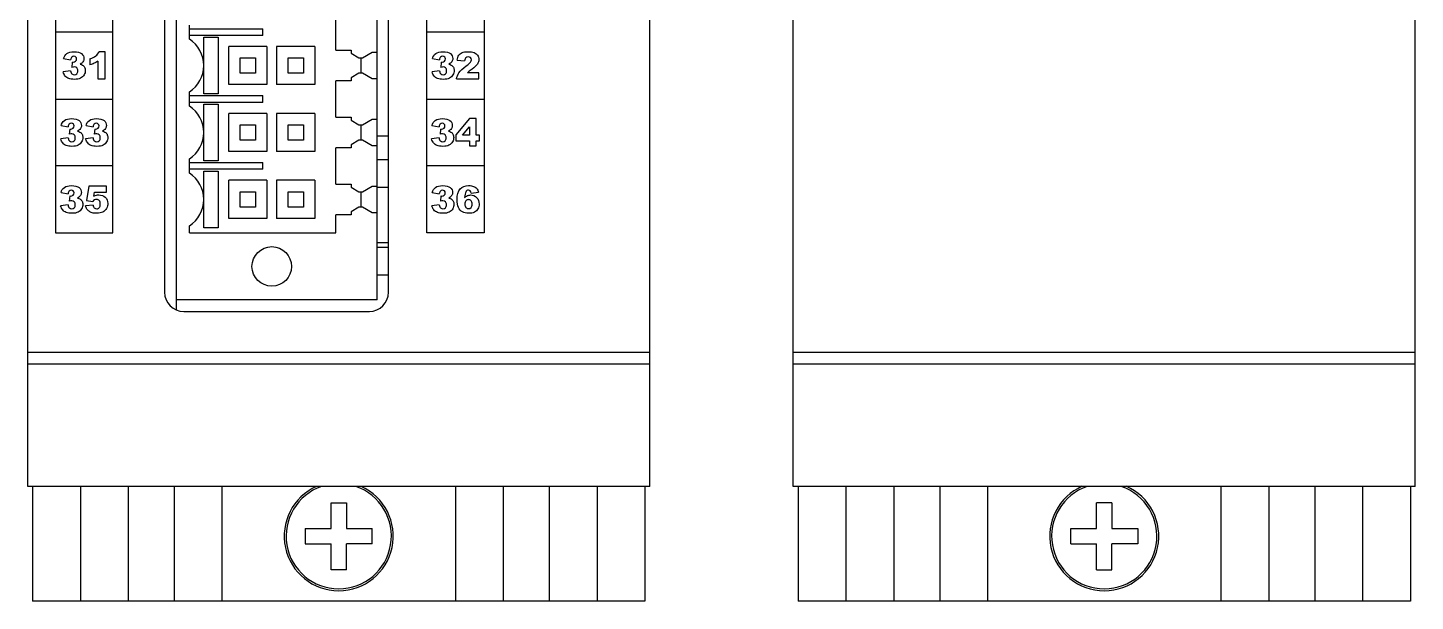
# Model space of a CAD drawing. Header units: millimetres. Extents: x 40 to 416, y -270 to 20.
# Drawn here: x 281.8 to 354.3, y -270 to -240 of the extents above; entities that cross this region are included whole.
import ezdxf

# ---------------------------------------------------------------- set-up
doc = ezdxf.new("R2010")
doc.units = ezdxf.units.MM
for name, color, linetype in [('02___PRT_ALL_AXES', 7, 'Continuous'), ('1728620000_DXF_CONTINUOUS_LINE', 7, 'Continuous'), ('176260PIN_ASDXF_CONTINUOUS_LINE', 7, 'Continuous'), ('AIOJ784_4_00DXF_CONTINUOUS_LINE', 7, 'Continuous'), ('AOMJ712I_002DXF_CONTINUOUS_LINE', 7, 'Continuous'), ('IO_CH_PCB_DXF_CONTINUOUS_LINE', 7, 'Continuous'), ('MPUJ710_4_01DXF_CONTINUOUS_LINE', 7, 'Continuous')]:
    doc.layers.add(name, color=color, linetype=linetype)

# ---------------------------------------------------------------- blocks, each defined once
blk = doc.blocks.new('MOD_AOM712i')
at = {"layer": '1728620000_DXF_CONTINUOUS_LINE', "color": 7, "linetype": 'Continuous'}
for p, q in [((7.5, 85.75), (7.5, 15.75)), ((18, 15.75), (18, 85.75)), ((15.85, 28.8), (15.85, 30.7)), ((8.2, 29.383), (8.2, 30.117)), ((8.2, 29.925), (12.025, 29.925)), ((12.025, 29.575), (12.025, 29.925)), ((12.025, 29.575), (8.2, 29.575)), ((8.95, 29.475), (9.702, 29.475)), ((8.95, 28.004), (8.95, 29.475)), ((9.702, 29.475), (9.702, 26.525)), ((12.25, 29), (10.25, 29)), ((10.25, 27), (10.25, 29)), ((12.25, 29), (12.25, 27)), ((14.75, 29), (12.75, 29)), ((12.75, 29), (12.75, 27)), ((14.75, 29), (14.75, 27)), ((10.85, 28.4), (11.65, 28.4)), ((10.85, 27.6), (10.85, 28.4)), ((11.65, 28.4), (11.65, 27.6)), ((13.35, 28.4), (14.15, 28.4)), ((13.35, 27.6), (13.35, 28.4)), ((14.15, 28.4), (14.15, 27.6)), ((15.85, 28.8), (16.65, 28.8)), ((16.65, 28.8), (16.65, 28.642)), ((16.65, 28.642), (17.053, 28.4)), ((17.053, 28.4), (17.25, 28.4)), ((17.15, 28.4), (17.15, 27.6)), ((17.25, 28.4), (17.75, 28.7)), ((17.75, 28.7), (18, 28.7)), ((8.95, 26.525), (8.95, 27.996)), ((11.65, 27.6), (10.85, 27.6)), ((14.15, 27.6), (13.35, 27.6)), ((17.053, 27.6), (16.65, 27.358)), ((17.25, 27.6), (17.053, 27.6)), ((17.75, 27.3), (17.25, 27.6)), ((12.25, 27), (10.25, 27)), ((14.75, 27), (12.75, 27)), ((16.65, 27.2), (15.85, 27.2)), ((15.85, 25.3), (15.85, 27.2)), ((16.65, 27.358), (16.65, 27.2)), ((18, 27.3), (17.75, 27.3)), ((8.2, 25.883), (8.2, 26.617)), ((8.2, 26.425), (12.025, 26.425)), ((9.702, 26.525), (8.95, 26.525)), ((12.025, 26.075), (12.025, 26.425)), ((12.025, 26.075), (8.2, 26.075)), ((8.95, 25.975), (9.702, 25.975)), ((8.95, 24.504), (8.95, 25.975)), ((9.702, 25.975), (9.702, 23.025)), ((12.25, 25.5), (10.25, 25.5)), ((10.25, 23.5), (10.25, 25.5)), ((12.25, 25.5), (12.25, 23.5)), ((14.75, 25.5), (12.75, 25.5)), ((12.75, 25.5), (12.75, 23.5)), ((14.75, 25.5), (14.75, 23.5)), ((10.85, 24.9), (11.65, 24.9)), ((10.85, 24.1), (10.85, 24.9)), ((11.65, 24.9), (11.65, 24.1)), ((13.35, 24.9), (14.15, 24.9)), ((13.35, 24.1), (13.35, 24.9)), ((14.15, 24.9), (14.15, 24.1)), ((15.85, 25.3), (16.65, 25.3)), ((16.65, 25.3), (16.65, 25.142)), ((16.65, 25.142), (17.053, 24.9)), ((17.053, 24.9), (17.25, 24.9)), ((17.15, 24.9), (17.15, 24.1)), ((17.25, 24.9), (17.75, 25.2)), ((17.75, 25.2), (18, 25.2)), ((8.95, 23.025), (8.95, 24.496)), ((11.65, 24.1), (10.85, 24.1)), ((14.15, 24.1), (13.35, 24.1)), ((17.053, 24.1), (16.65, 23.858)), ((17.25, 24.1), (17.053, 24.1)), ((17.75, 23.8), (17.25, 24.1)), ((12.25, 23.5), (10.25, 23.5)), ((14.75, 23.5), (12.75, 23.5)), ((16.65, 23.7), (15.85, 23.7)), ((15.85, 21.8), (15.85, 23.7)), ((16.65, 23.858), (16.65, 23.7)), ((18, 23.8), (17.75, 23.8)), ((8.2, 22.383), (8.2, 23.117)), ((8.2, 22.925), (12.025, 22.925)), ((12.025, 22.575), (8.2, 22.575)), ((9.702, 23.025), (8.95, 23.025)), ((12.025, 22.575), (12.025, 22.925)), ((8.95, 22.475), (9.702, 22.475)), ((8.95, 21.004), (8.95, 22.475)), ((9.702, 22.475), (9.702, 19.525)), ((12.25, 22), (10.25, 22)), ((10.25, 20), (10.25, 22)), ((12.25, 22), (12.25, 20)), ((14.75, 22), (12.75, 22)), ((12.75, 22), (12.75, 20)), ((14.75, 22), (14.75, 20)), ((15.85, 21.8), (16.65, 21.8)), ((16.65, 21.8), (16.65, 21.642)), ((10.85, 21.4), (11.65, 21.4)), ((10.85, 20.6), (10.85, 21.4)), ((11.65, 21.4), (11.65, 20.6)), ((13.35, 21.4), (14.15, 21.4)), ((13.35, 20.6), (13.35, 21.4)), ((14.15, 21.4), (14.15, 20.6)), ((16.65, 21.642), (17.053, 21.4)), ((17.053, 21.4), (17.25, 21.4)), ((17.15, 21.4), (17.15, 20.6)), ((17.25, 21.4), (17.75, 21.7)), ((17.75, 21.7), (18, 21.7)), ((8.95, 19.525), (8.95, 20.996)), ((11.65, 20.6), (10.85, 20.6)), ((14.15, 20.6), (13.35, 20.6)), ((17.053, 20.6), (16.65, 20.358)), ((16.65, 20.358), (16.65, 20.2)), ((17.25, 20.6), (17.053, 20.6)), ((17.75, 20.3), (17.25, 20.6)), ((8.2, 19.25), (8.2, 19.617)), ((12.25, 20), (10.25, 20)), ((14.75, 20), (12.75, 20)), ((16.65, 20.2), (15.85, 20.2)), ((15.85, 19.25), (15.85, 20.2)), ((18, 20.3), (17.75, 20.3)), ((8.2, 19.25), (15.85, 19.25)), ((9.702, 19.525), (8.95, 19.525)), ((18, 15.75), (7.5, 15.75))]:
    blk.add_line(p, q, dxfattribs=at)
blk.add_circle((12.5, 17.5), 1.033, dxfattribs=at)
for centre in [(7.3, 28), (7.3, 24.5), (7.3, 21)]:
    blk.add_arc(centre, 1.65, 303.05571, 56.94429, dxfattribs=at)
at = {"layer": '176260PIN_ASDXF_CONTINUOUS_LINE', "color": 7, "linetype": 'Continuous'}
blk.add_line((18.6, 24.3), (18, 24.3), dxfattribs=at)
blk.add_line((18.6, 24.3), (18, 24.3), dxfattribs=at)
at = {"layer": 'AIOJ784_4_00DXF_CONTINUOUS_LINE', "color": 7, "linetype": 'Continuous'}
for p, q in [((18, 23.087), (18.6, 23.087)), ((18, 21.643), (18.6, 21.643)), ((18, 18.757), (18.6, 18.757)), ((18.6, 18.487), (18, 18.487)), ((18.6, 17.043), (18, 17.043)), ((0, 6), (0, 0)), ((2.5, 6), (2.5, 0)), ((5, 6), (5, 0)), ((7.4, 6), (7.4, 0)), ((9.9, 6), (9.9, 0)), ((22.1, 6), (22.1, 0)), ((24.6, 6), (24.6, 0)), ((27, 6), (27, 0)), ((29.5, 6), (29.5, 0)), ((32, 6), (32, 0)), ((32, 0), (0, 0))]:
    blk.add_line(p, q, dxfattribs=at)
blk.add_arc((16, 3.4), 2.85, 114.13646, 65.86354, dxfattribs=at)
at = {"layer": 'AOMJ712I_002DXF_CONTINUOUS_LINE', "color": 7, "linetype": 'Continuous'}
for p, q in [((-0.25, 6), (-0.25, 91.9)), ((32.25, 6), (32.25, 91.9)), ((6.9, 85.35), (6.9, 16.15)), ((18.6, 16.15), (18.6, 85.35)), ((7.9, 15.15), (17.6, 15.15)), ((32.25, 13), (-0.25, 13)), ((32.25, 12.4), (-0.25, 12.4)), ((32.25, 6), (-0.25, 6))]:
    blk.add_line(p, q, dxfattribs=at)
at = {"layer": 'AOMJ712I_002DXF_CONTINUOUS_LINE', "color": 4, "linetype": 'Continuous'}
for p, q in [((1.2, 82.25), (1.2, 19.25)), ((4.2, 19.25), (4.2, 82.25)), ((20.6, 19.25), (20.6, 82.25)), ((23.6, 82.25), (23.6, 19.25)), ((4.2, 29.75), (1.2, 29.75)), ((23.6, 29.75), (20.6, 29.75)), ((1.622, 28.361), (1.99, 28.295)), ((2.997, 28.349), (2.997, 28.03)), ((3.799, 28.724), (3.477, 28.724)), ((3.799, 27.3), (3.799, 28.724)), ((20.894, 28.361), (21.262, 28.295)), ((22.189, 28.277), (22.578, 28.245)), ((1.99, 27.721), (1.601, 27.67)), ((2.074, 28.182), (2.054, 27.905)), ((2.074, 28.182), (2.125, 28.178)), ((3.405, 28.233), (3.405, 27.3)), ((21.262, 27.721), (20.873, 27.67)), ((21.346, 28.182), (21.326, 27.905)), ((21.346, 28.182), (21.396, 28.178)), ((22.813, 27.702), (22.72, 27.617)), ((23.327, 27.617), (22.72, 27.617)), ((22.97, 27.816), (22.813, 27.702)), ((23.327, 27.3), (23.327, 27.617)), ((3.405, 27.3), (3.799, 27.3)), ((22.16, 27.3), (23.327, 27.3)), ((1.2, 26.25), (4.2, 26.25)), ((20.6, 26.25), (23.6, 26.25)), ((1.491, 24.861), (1.858, 24.795)), ((1.942, 24.682), (1.922, 24.405)), ((1.942, 24.682), (1.993, 24.678)), ((2.795, 24.861), (3.163, 24.795)), ((3.247, 24.682), (3.227, 24.405)), ((3.247, 24.682), (3.297, 24.678)), ((20.871, 24.861), (21.239, 24.795)), ((21.323, 24.682), (21.303, 24.405)), ((21.323, 24.682), (21.374, 24.678)), ((22.835, 25.224), (22.126, 24.382)), ((22.46, 24.363), (22.835, 24.804)), ((23.174, 25.224), (22.835, 25.224)), ((22.835, 24.804), (22.835, 24.363)), ((23.174, 24.363), (23.174, 25.224)), ((1.858, 24.221), (1.47, 24.17)), ((3.163, 24.221), (2.774, 24.17)), ((21.239, 24.221), (20.85, 24.17)), ((22.126, 24.382), (22.126, 24.062)), ((22.126, 24.062), (22.835, 24.062)), ((22.835, 24.363), (22.46, 24.363)), ((22.835, 24.062), (22.835, 23.8)), ((23.35, 24.363), (23.174, 24.363)), ((23.174, 24.062), (23.35, 24.062)), ((23.174, 23.8), (23.174, 24.062)), ((23.35, 24.062), (23.35, 24.363)), ((22.835, 23.8), (23.174, 23.8)), ((4.2, 22.75), (1.2, 22.75)), ((23.6, 22.75), (20.6, 22.75)), ((1.489, 21.361), (1.857, 21.295)), ((1.941, 21.182), (1.921, 20.905)), ((1.941, 21.182), (1.991, 21.178)), ((2.942, 21.7), (2.818, 20.947)), ((3.865, 21.7), (2.942, 21.7)), ((3.206, 21.18), (3.24, 21.39)), ((3.24, 21.39), (3.865, 21.39)), ((3.865, 21.39), (3.865, 21.7)), ((20.885, 21.361), (21.253, 21.295)), ((21.337, 21.182), (21.317, 20.905)), ((21.337, 21.182), (21.388, 21.178)), ((22.919, 21.337), (23.306, 21.385)), ((1.857, 20.721), (1.468, 20.67)), ((3.161, 20.706), (2.768, 20.663)), ((2.818, 20.947), (3.15, 20.9)), ((21.253, 20.721), (20.864, 20.67)), ((1.2, 19.25), (4.2, 19.25)), ((23.6, 19.25), (20.6, 19.25))]:
    blk.add_line(p, q, dxfattribs=at)
at = {"layer": 'AOMJ712I_002DXF_CONTINUOUS_LINE', "color": 7, "linetype": 'Continuous'}
for centre, start, end in [((7.9, 16.15), 180, 270), ((17.6, 16.15), 270, 0)]:
    blk.add_arc(centre, 1, start, end, dxfattribs=at)
at = {"layer": 'AOMJ712I_002DXF_CONTINUOUS_LINE', "color": 4, "linetype": 'Continuous'}
for points in [[(1.622, 28.361), (1.653, 28.477), (1.711, 28.567), (1.798, 28.63)], [(1.798, 28.63), (1.885, 28.692), (2.008, 28.724), (2.168, 28.724)], [(2.048, 28.44), (2.02, 28.413), (2, 28.364), (1.99, 28.295)], [(2.16, 28.482), (2.114, 28.482), (2.077, 28.468), (2.048, 28.44)], [(2.265, 28.444), (2.239, 28.469), (2.204, 28.482), (2.16, 28.482)], [(2.168, 28.724), (2.35, 28.724), (2.482, 28.689), (2.563, 28.621)], [(2.252, 28.226), (2.286, 28.259), (2.303, 28.297), (2.303, 28.342)], [(2.303, 28.342), (2.303, 28.384), (2.29, 28.418), (2.265, 28.444)], [(2.563, 28.621), (2.645, 28.553), (2.686, 28.468), (2.686, 28.365)], [(2.686, 28.365), (2.686, 28.304), (2.669, 28.249), (2.636, 28.201)], [(2.997, 28.349), (3.128, 28.391), (3.231, 28.442), (3.305, 28.502)], [(3.305, 28.502), (3.378, 28.562), (3.435, 28.636), (3.477, 28.724)], [(20.894, 28.361), (20.924, 28.477), (20.983, 28.567), (21.07, 28.63)], [(21.07, 28.63), (21.156, 28.692), (21.28, 28.724), (21.439, 28.724)], [(21.32, 28.44), (21.291, 28.413), (21.271, 28.364), (21.262, 28.295)], [(21.432, 28.482), (21.386, 28.482), (21.348, 28.468), (21.32, 28.44)], [(21.536, 28.444), (21.511, 28.469), (21.475, 28.482), (21.432, 28.482)], [(21.439, 28.724), (21.622, 28.724), (21.753, 28.689), (21.835, 28.621)], [(21.523, 28.226), (21.558, 28.259), (21.575, 28.297), (21.575, 28.342)], [(21.575, 28.342), (21.575, 28.384), (21.561, 28.418), (21.536, 28.444)], [(21.835, 28.621), (21.917, 28.553), (21.958, 28.468), (21.958, 28.365)], [(21.958, 28.365), (21.958, 28.304), (21.941, 28.249), (21.908, 28.201)], [(22.189, 28.277), (22.204, 28.386), (22.232, 28.472), (22.273, 28.533)], [(22.273, 28.533), (22.313, 28.594), (22.37, 28.642), (22.445, 28.674)], [(22.445, 28.674), (22.519, 28.707), (22.621, 28.724), (22.753, 28.724)], [(22.642, 28.41), (22.61, 28.379), (22.589, 28.324), (22.578, 28.245)], [(22.764, 28.457), (22.714, 28.457), (22.673, 28.441), (22.642, 28.41)], [(22.753, 28.724), (22.89, 28.724), (22.996, 28.708), (23.072, 28.677)], [(22.882, 28.412), (22.851, 28.442), (22.811, 28.457), (22.764, 28.457)], [(22.93, 28.303), (22.93, 28.345), (22.914, 28.381), (22.882, 28.412)], [(22.882, 28.178), (22.914, 28.222), (22.93, 28.263), (22.93, 28.303)], [(23.072, 28.677), (23.149, 28.646), (23.208, 28.598), (23.252, 28.533)], [(23.318, 28.316), (23.318, 28.23), (23.292, 28.149), (23.242, 28.071)], [(23.252, 28.533), (23.296, 28.468), (23.318, 28.396), (23.318, 28.316)], [(1.71, 27.452), (1.662, 27.509), (1.626, 27.582), (1.601, 27.67)], [(1.99, 27.721), (2.005, 27.643), (2.028, 27.588), (2.061, 27.558)], [(2.18, 27.927), (2.149, 27.927), (2.107, 27.92), (2.054, 27.905)], [(2.061, 27.558), (2.093, 27.527), (2.134, 27.513), (2.184, 27.513)], [(2.125, 28.178), (2.175, 28.178), (2.217, 28.194), (2.252, 28.226)], [(2.315, 27.874), (2.282, 27.909), (2.237, 27.927), (2.18, 27.927)], [(2.184, 27.513), (2.235, 27.513), (2.279, 27.532), (2.314, 27.57)], [(2.314, 27.57), (2.348, 27.608), (2.366, 27.659), (2.366, 27.723)], [(2.366, 27.723), (2.366, 27.788), (2.349, 27.838), (2.315, 27.874)], [(2.636, 28.201), (2.603, 28.151), (2.553, 28.108), (2.487, 28.072)], [(2.487, 28.072), (2.54, 28.058), (2.582, 28.042), (2.611, 28.025)], [(2.611, 28.025), (2.657, 27.996), (2.693, 27.958), (2.719, 27.911)], [(2.758, 27.744), (2.758, 27.662), (2.736, 27.584), (2.693, 27.509)], [(2.719, 27.911), (2.744, 27.864), (2.758, 27.809), (2.758, 27.744)], [(3.22, 28.115), (3.161, 28.085), (3.086, 28.056), (2.997, 28.03)], [(3.405, 28.233), (3.341, 28.184), (3.279, 28.145), (3.22, 28.115)], [(20.982, 27.452), (20.934, 27.509), (20.898, 27.582), (20.873, 27.67)], [(21.262, 27.721), (21.277, 27.643), (21.3, 27.588), (21.332, 27.558)], [(21.452, 27.927), (21.421, 27.927), (21.379, 27.92), (21.326, 27.905)], [(21.332, 27.558), (21.365, 27.527), (21.406, 27.513), (21.455, 27.513)], [(21.396, 28.178), (21.447, 28.178), (21.489, 28.194), (21.523, 28.226)], [(21.587, 27.874), (21.554, 27.909), (21.509, 27.927), (21.452, 27.927)], [(21.455, 27.513), (21.507, 27.513), (21.551, 27.532), (21.585, 27.57)], [(21.585, 27.57), (21.62, 27.608), (21.638, 27.659), (21.638, 27.723)], [(21.638, 27.723), (21.638, 27.788), (21.621, 27.838), (21.587, 27.874)], [(21.908, 28.201), (21.875, 28.151), (21.825, 28.108), (21.758, 28.072)], [(21.758, 28.072), (21.812, 28.058), (21.854, 28.042), (21.882, 28.025)], [(21.882, 28.025), (21.928, 27.996), (21.964, 27.958), (21.99, 27.911)], [(22.029, 27.744), (22.029, 27.662), (22.007, 27.584), (21.965, 27.509)], [(21.99, 27.911), (22.016, 27.864), (22.029, 27.809), (22.029, 27.744)], [(22.16, 27.3), (22.174, 27.415), (22.214, 27.523), (22.281, 27.625)], [(22.281, 27.625), (22.349, 27.726), (22.476, 27.846), (22.663, 27.985)], [(22.663, 27.985), (22.777, 28.069), (22.85, 28.134), (22.882, 28.178)], [(23.242, 28.071), (23.192, 27.993), (23.102, 27.908), (22.97, 27.816)], [(1.892, 27.321), (1.818, 27.351), (1.758, 27.395), (1.71, 27.452)], [(2.193, 27.276), (2.065, 27.276), (1.965, 27.291), (1.892, 27.321)], [(2.509, 27.337), (2.429, 27.297), (2.323, 27.276), (2.193, 27.276)], [(2.693, 27.509), (2.651, 27.435), (2.59, 27.376), (2.509, 27.337)], [(21.163, 27.321), (21.09, 27.351), (21.029, 27.395), (20.982, 27.452)], [(21.465, 27.276), (21.337, 27.276), (21.237, 27.291), (21.163, 27.321)], [(21.781, 27.337), (21.701, 27.297), (21.595, 27.276), (21.465, 27.276)], [(21.965, 27.509), (21.922, 27.435), (21.861, 27.376), (21.781, 27.337)], [(1.491, 24.861), (1.521, 24.977), (1.579, 25.067), (1.666, 25.13)], [(1.666, 25.13), (1.753, 25.192), (1.876, 25.224), (2.036, 25.224)], [(1.916, 24.94), (1.888, 24.913), (1.868, 24.864), (1.858, 24.795)], [(2.028, 24.982), (1.982, 24.982), (1.945, 24.968), (1.916, 24.94)], [(1.993, 24.678), (2.043, 24.678), (2.085, 24.694), (2.12, 24.726)], [(2.133, 24.944), (2.107, 24.969), (2.072, 24.982), (2.028, 24.982)], [(2.036, 25.224), (2.218, 25.224), (2.35, 25.189), (2.432, 25.121)], [(2.12, 24.726), (2.154, 24.759), (2.171, 24.797), (2.171, 24.842)], [(2.171, 24.842), (2.171, 24.884), (2.158, 24.918), (2.133, 24.944)], [(2.505, 24.701), (2.471, 24.651), (2.422, 24.608), (2.355, 24.572)], [(2.432, 25.121), (2.513, 25.053), (2.554, 24.968), (2.554, 24.865)], [(2.554, 24.865), (2.554, 24.804), (2.537, 24.749), (2.505, 24.701)], [(2.795, 24.861), (2.826, 24.977), (2.884, 25.067), (2.971, 25.13)], [(2.971, 25.13), (3.058, 25.192), (3.181, 25.224), (3.34, 25.224)], [(3.221, 24.94), (3.192, 24.913), (3.172, 24.864), (3.163, 24.795)], [(3.333, 24.982), (3.287, 24.982), (3.25, 24.968), (3.221, 24.94)], [(3.297, 24.678), (3.348, 24.678), (3.39, 24.694), (3.424, 24.726)], [(3.437, 24.944), (3.412, 24.969), (3.377, 24.982), (3.333, 24.982)], [(3.34, 25.224), (3.523, 25.224), (3.655, 25.189), (3.736, 25.121)], [(3.424, 24.726), (3.459, 24.759), (3.476, 24.797), (3.476, 24.842)], [(3.476, 24.842), (3.476, 24.884), (3.463, 24.918), (3.437, 24.944)], [(3.809, 24.701), (3.776, 24.651), (3.726, 24.608), (3.659, 24.572)], [(3.736, 25.121), (3.818, 25.053), (3.859, 24.968), (3.859, 24.865)], [(3.859, 24.865), (3.859, 24.804), (3.842, 24.749), (3.809, 24.701)], [(20.871, 24.861), (20.902, 24.977), (20.96, 25.067), (21.047, 25.13)], [(21.047, 25.13), (21.134, 25.192), (21.257, 25.224), (21.417, 25.224)], [(21.297, 24.94), (21.269, 24.913), (21.249, 24.864), (21.239, 24.795)], [(21.409, 24.982), (21.363, 24.982), (21.326, 24.968), (21.297, 24.94)], [(21.374, 24.678), (21.424, 24.678), (21.466, 24.694), (21.501, 24.726)], [(21.514, 24.944), (21.488, 24.969), (21.453, 24.982), (21.409, 24.982)], [(21.417, 25.224), (21.599, 25.224), (21.731, 25.189), (21.813, 25.121)], [(21.501, 24.726), (21.535, 24.759), (21.552, 24.797), (21.552, 24.842)], [(21.552, 24.842), (21.552, 24.884), (21.539, 24.918), (21.514, 24.944)], [(21.885, 24.701), (21.852, 24.651), (21.803, 24.608), (21.736, 24.572)], [(21.813, 25.121), (21.894, 25.053), (21.935, 24.968), (21.935, 24.865)], [(21.935, 24.865), (21.935, 24.804), (21.918, 24.749), (21.885, 24.701)], [(1.578, 23.952), (1.531, 24.009), (1.494, 24.082), (1.47, 24.17)], [(1.76, 23.821), (1.686, 23.851), (1.626, 23.895), (1.578, 23.952)], [(1.858, 24.221), (1.873, 24.143), (1.896, 24.088), (1.929, 24.058)], [(2.048, 24.427), (2.018, 24.427), (1.976, 24.42), (1.922, 24.405)], [(1.929, 24.058), (1.961, 24.027), (2.002, 24.013), (2.052, 24.013)], [(2.184, 24.374), (2.15, 24.409), (2.106, 24.427), (2.048, 24.427)], [(2.052, 24.013), (2.104, 24.013), (2.148, 24.032), (2.182, 24.07)], [(2.182, 24.07), (2.216, 24.108), (2.234, 24.159), (2.234, 24.223)], [(2.234, 24.223), (2.234, 24.288), (2.217, 24.338), (2.184, 24.374)], [(2.355, 24.572), (2.408, 24.558), (2.45, 24.542), (2.479, 24.525)], [(2.562, 24.009), (2.519, 23.935), (2.458, 23.876), (2.378, 23.837)], [(2.479, 24.525), (2.525, 24.496), (2.561, 24.458), (2.587, 24.411)], [(2.626, 24.244), (2.626, 24.162), (2.604, 24.084), (2.562, 24.009)], [(2.587, 24.411), (2.613, 24.364), (2.626, 24.309), (2.626, 24.244)], [(2.883, 23.952), (2.835, 24.009), (2.799, 24.082), (2.774, 24.17)], [(3.064, 23.821), (2.991, 23.851), (2.931, 23.895), (2.883, 23.952)], [(3.163, 24.221), (3.178, 24.143), (3.201, 24.088), (3.233, 24.058)], [(3.353, 24.427), (3.322, 24.427), (3.28, 24.42), (3.227, 24.405)], [(3.233, 24.058), (3.266, 24.027), (3.307, 24.013), (3.357, 24.013)], [(3.488, 24.374), (3.455, 24.409), (3.41, 24.427), (3.353, 24.427)], [(3.357, 24.013), (3.408, 24.013), (3.452, 24.032), (3.486, 24.07)], [(3.486, 24.07), (3.521, 24.108), (3.539, 24.159), (3.539, 24.223)], [(3.539, 24.223), (3.539, 24.288), (3.522, 24.338), (3.488, 24.374)], [(3.659, 24.572), (3.713, 24.558), (3.755, 24.542), (3.783, 24.525)], [(3.866, 24.009), (3.824, 23.935), (3.762, 23.876), (3.682, 23.837)], [(3.783, 24.525), (3.829, 24.496), (3.866, 24.458), (3.891, 24.411)], [(3.93, 24.244), (3.93, 24.162), (3.909, 24.084), (3.866, 24.009)], [(3.891, 24.411), (3.917, 24.364), (3.93, 24.309), (3.93, 24.244)], [(20.959, 23.952), (20.912, 24.009), (20.875, 24.082), (20.85, 24.17)], [(21.141, 23.821), (21.067, 23.851), (21.007, 23.895), (20.959, 23.952)], [(21.239, 24.221), (21.254, 24.143), (21.277, 24.088), (21.31, 24.058)], [(21.429, 24.427), (21.399, 24.427), (21.357, 24.42), (21.303, 24.405)], [(21.31, 24.058), (21.342, 24.027), (21.383, 24.013), (21.433, 24.013)], [(21.564, 24.374), (21.531, 24.409), (21.486, 24.427), (21.429, 24.427)], [(21.433, 24.013), (21.485, 24.013), (21.528, 24.032), (21.563, 24.07)], [(21.563, 24.07), (21.597, 24.108), (21.615, 24.159), (21.615, 24.223)], [(21.615, 24.223), (21.615, 24.288), (21.598, 24.338), (21.564, 24.374)], [(21.736, 24.572), (21.789, 24.558), (21.831, 24.542), (21.86, 24.525)], [(21.943, 24.009), (21.9, 23.935), (21.839, 23.876), (21.758, 23.837)], [(21.86, 24.525), (21.906, 24.496), (21.942, 24.458), (21.968, 24.411)], [(22.007, 24.244), (22.007, 24.162), (21.985, 24.084), (21.943, 24.009)], [(21.968, 24.411), (21.994, 24.364), (22.007, 24.309), (22.007, 24.244)], [(2.062, 23.776), (1.934, 23.776), (1.833, 23.791), (1.76, 23.821)], [(2.378, 23.837), (2.297, 23.797), (2.191, 23.776), (2.062, 23.776)], [(3.366, 23.776), (3.238, 23.776), (3.138, 23.791), (3.064, 23.821)], [(3.682, 23.837), (3.602, 23.797), (3.496, 23.776), (3.366, 23.776)], [(21.442, 23.776), (21.315, 23.776), (21.214, 23.791), (21.141, 23.821)], [(21.758, 23.837), (21.678, 23.797), (21.572, 23.776), (21.442, 23.776)], [(1.489, 21.361), (1.52, 21.477), (1.578, 21.567), (1.665, 21.63)], [(1.665, 21.63), (1.752, 21.692), (1.875, 21.724), (2.034, 21.724)], [(1.915, 21.44), (1.886, 21.413), (1.866, 21.364), (1.857, 21.295)], [(2.027, 21.482), (1.981, 21.482), (1.944, 21.468), (1.915, 21.44)], [(1.991, 21.178), (2.042, 21.178), (2.084, 21.194), (2.118, 21.226)], [(2.131, 21.444), (2.106, 21.469), (2.071, 21.482), (2.027, 21.482)], [(2.034, 21.724), (2.217, 21.724), (2.349, 21.689), (2.43, 21.621)], [(2.118, 21.226), (2.153, 21.259), (2.17, 21.297), (2.17, 21.342)], [(2.17, 21.342), (2.17, 21.384), (2.157, 21.418), (2.131, 21.444)], [(2.503, 21.201), (2.47, 21.151), (2.42, 21.108), (2.353, 21.072)], [(2.353, 21.072), (2.407, 21.058), (2.449, 21.042), (2.477, 21.025)], [(2.43, 21.621), (2.512, 21.553), (2.553, 21.468), (2.553, 21.365)], [(2.553, 21.365), (2.553, 21.304), (2.536, 21.249), (2.503, 21.201)], [(3.206, 21.18), (3.249, 21.2), (3.292, 21.215), (3.334, 21.225)], [(3.334, 21.225), (3.376, 21.235), (3.418, 21.241), (3.46, 21.241)], [(3.46, 21.241), (3.6, 21.241), (3.713, 21.198), (3.801, 21.113)], [(3.801, 21.113), (3.888, 21.029), (3.932, 20.922), (3.932, 20.794)], [(20.885, 21.361), (20.916, 21.477), (20.974, 21.567), (21.061, 21.63)], [(21.061, 21.63), (21.148, 21.692), (21.271, 21.724), (21.431, 21.724)], [(21.311, 21.44), (21.283, 21.413), (21.262, 21.364), (21.253, 21.295)], [(21.423, 21.482), (21.377, 21.482), (21.34, 21.468), (21.311, 21.44)], [(21.388, 21.178), (21.438, 21.178), (21.48, 21.194), (21.515, 21.226)], [(21.527, 21.444), (21.502, 21.469), (21.467, 21.482), (21.423, 21.482)], [(21.431, 21.724), (21.613, 21.724), (21.745, 21.689), (21.826, 21.621)], [(21.515, 21.226), (21.549, 21.259), (21.566, 21.297), (21.566, 21.342)], [(21.566, 21.342), (21.566, 21.384), (21.553, 21.418), (21.527, 21.444)], [(21.899, 21.201), (21.866, 21.151), (21.816, 21.108), (21.75, 21.072)], [(21.75, 21.072), (21.803, 21.058), (21.845, 21.042), (21.873, 21.025)], [(21.826, 21.621), (21.908, 21.553), (21.949, 21.468), (21.949, 21.365)], [(21.949, 21.365), (21.949, 21.304), (21.932, 21.249), (21.899, 21.201)], [(22.182, 20.992), (22.182, 21.244), (22.235, 21.43), (22.341, 21.547)], [(22.341, 21.547), (22.448, 21.665), (22.595, 21.724), (22.784, 21.724)], [(22.633, 21.39), (22.607, 21.344), (22.588, 21.245), (22.577, 21.095)], [(22.577, 21.095), (22.622, 21.142), (22.67, 21.177), (22.72, 21.2)], [(22.78, 21.485), (22.717, 21.485), (22.667, 21.453), (22.633, 21.39)], [(22.72, 21.2), (22.768, 21.223), (22.825, 21.234), (22.89, 21.234)], [(22.868, 21.451), (22.844, 21.474), (22.814, 21.485), (22.78, 21.485)], [(22.784, 21.724), (22.895, 21.724), (22.982, 21.711), (23.047, 21.685)], [(22.919, 21.337), (22.909, 21.391), (22.892, 21.429), (22.868, 21.451)], [(22.89, 21.234), (23.014, 21.234), (23.12, 21.189), (23.206, 21.1)], [(23.047, 21.685), (23.112, 21.659), (23.166, 21.622), (23.208, 21.572)], [(23.206, 21.1), (23.292, 21.011), (23.336, 20.898), (23.336, 20.761)], [(23.208, 21.572), (23.251, 21.522), (23.283, 21.459), (23.306, 21.385)], [(1.577, 20.452), (1.529, 20.509), (1.493, 20.582), (1.468, 20.67)], [(1.758, 20.321), (1.685, 20.351), (1.625, 20.395), (1.577, 20.452)], [(2.06, 20.276), (1.932, 20.276), (1.832, 20.291), (1.758, 20.321)], [(1.857, 20.721), (1.872, 20.643), (1.895, 20.588), (1.927, 20.558)], [(2.047, 20.927), (2.016, 20.927), (1.974, 20.92), (1.921, 20.905)], [(1.927, 20.558), (1.96, 20.527), (2.001, 20.513), (2.051, 20.513)], [(2.182, 20.874), (2.149, 20.909), (2.104, 20.927), (2.047, 20.927)], [(2.051, 20.513), (2.102, 20.513), (2.146, 20.532), (2.18, 20.57)], [(2.376, 20.337), (2.296, 20.297), (2.19, 20.276), (2.06, 20.276)], [(2.18, 20.57), (2.215, 20.608), (2.233, 20.659), (2.233, 20.723)], [(2.233, 20.723), (2.233, 20.788), (2.216, 20.838), (2.182, 20.874)], [(2.56, 20.509), (2.518, 20.435), (2.456, 20.376), (2.376, 20.337)], [(2.477, 21.025), (2.523, 20.996), (2.56, 20.958), (2.585, 20.911)], [(2.625, 20.744), (2.625, 20.662), (2.603, 20.584), (2.56, 20.509)], [(2.585, 20.911), (2.611, 20.864), (2.625, 20.809), (2.625, 20.744)], [(2.839, 20.499), (2.811, 20.543), (2.787, 20.597), (2.768, 20.663)], [(2.951, 20.38), (2.905, 20.415), (2.868, 20.455), (2.839, 20.499)], [(3.119, 20.302), (3.053, 20.319), (2.997, 20.346), (2.951, 20.38)], [(3.357, 20.276), (3.264, 20.276), (3.185, 20.286), (3.119, 20.302)], [(3.236, 20.973), (3.209, 20.959), (3.18, 20.934), (3.15, 20.9)], [(3.161, 20.706), (3.171, 20.643), (3.193, 20.594), (3.228, 20.561)], [(3.228, 20.561), (3.262, 20.529), (3.305, 20.513), (3.353, 20.513)], [(3.345, 21), (3.306, 21), (3.27, 20.99), (3.236, 20.973)], [(3.486, 20.941), (3.451, 20.98), (3.404, 21), (3.345, 21)], [(3.353, 20.513), (3.407, 20.513), (3.452, 20.533), (3.487, 20.574)], [(3.673, 20.342), (3.591, 20.298), (3.485, 20.276), (3.357, 20.276)], [(3.54, 20.758), (3.54, 20.841), (3.522, 20.903), (3.486, 20.941)], [(3.487, 20.574), (3.522, 20.615), (3.54, 20.676), (3.54, 20.758)], [(3.864, 20.533), (3.819, 20.449), (3.755, 20.386), (3.673, 20.342)], [(3.932, 20.794), (3.932, 20.703), (3.909, 20.616), (3.864, 20.533)], [(20.973, 20.452), (20.925, 20.509), (20.889, 20.582), (20.864, 20.67)], [(21.155, 20.321), (21.081, 20.351), (21.021, 20.395), (20.973, 20.452)], [(21.456, 20.276), (21.328, 20.276), (21.228, 20.291), (21.155, 20.321)], [(21.253, 20.721), (21.268, 20.643), (21.291, 20.588), (21.324, 20.558)], [(21.443, 20.927), (21.412, 20.927), (21.37, 20.92), (21.317, 20.905)], [(21.324, 20.558), (21.356, 20.527), (21.397, 20.513), (21.447, 20.513)], [(21.578, 20.874), (21.545, 20.909), (21.5, 20.927), (21.443, 20.927)], [(21.447, 20.513), (21.498, 20.513), (21.542, 20.532), (21.577, 20.57)], [(21.772, 20.337), (21.692, 20.297), (21.586, 20.276), (21.456, 20.276)], [(21.577, 20.57), (21.611, 20.608), (21.629, 20.659), (21.629, 20.723)], [(21.629, 20.723), (21.629, 20.788), (21.612, 20.838), (21.578, 20.874)], [(21.956, 20.509), (21.914, 20.435), (21.853, 20.376), (21.772, 20.337)], [(21.873, 21.025), (21.92, 20.996), (21.956, 20.958), (21.982, 20.911)], [(22.021, 20.744), (22.021, 20.662), (21.999, 20.584), (21.956, 20.509)], [(21.982, 20.911), (22.007, 20.864), (22.021, 20.809), (22.021, 20.744)], [(22.258, 20.576), (22.207, 20.681), (22.182, 20.82), (22.182, 20.992)], [(22.461, 20.348), (22.376, 20.395), (22.308, 20.471), (22.258, 20.576)], [(22.798, 20.276), (22.658, 20.276), (22.545, 20.3), (22.461, 20.348)], [(22.644, 20.933), (22.608, 20.893), (22.59, 20.836), (22.59, 20.761)], [(22.59, 20.761), (22.59, 20.685), (22.609, 20.626), (22.647, 20.583)], [(22.781, 20.993), (22.726, 20.993), (22.681, 20.973), (22.644, 20.933)], [(22.647, 20.583), (22.685, 20.54), (22.732, 20.519), (22.788, 20.519)], [(22.913, 20.931), (22.877, 20.972), (22.833, 20.993), (22.781, 20.993)], [(22.788, 20.519), (22.838, 20.519), (22.881, 20.538), (22.916, 20.577)], [(23.088, 20.335), (23.011, 20.296), (22.915, 20.276), (22.798, 20.276)], [(22.967, 20.751), (22.967, 20.829), (22.949, 20.889), (22.913, 20.931)], [(22.916, 20.577), (22.95, 20.615), (22.967, 20.673), (22.967, 20.751)], [(23.27, 20.508), (23.226, 20.432), (23.166, 20.374), (23.088, 20.335)], [(23.336, 20.761), (23.336, 20.669), (23.314, 20.585), (23.27, 20.508)]]:
    blk.add_open_spline(points, degree=3, dxfattribs=at)
at = {"layer": 'IO_CH_PCB_DXF_CONTINUOUS_LINE', "color": 7, "linetype": 'Continuous'}
blk.add_line((7.5, 15.75), (7.5, 15.234), dxfattribs=at)
at = {"layer": 'MPUJ710_4_01DXF_CONTINUOUS_LINE', "color": 7, "linetype": 'Continuous'}
for p, q in [((15.6, 5.15), (16.4, 5.15)), ((15.6, 3.8), (15.6, 5.15)), ((16.4, 5.15), (16.4, 3.8)), ((14.25, 3.8), (15.6, 3.8)), ((14.25, 3.8), (14.25, 3)), ((16.4, 3.8), (17.75, 3.8)), ((17.75, 3), (17.75, 3.8)), ((14.25, 3), (15.6, 3)), ((15.6, 1.65), (15.6, 3)), ((17.75, 3), (16.4, 3)), ((16.4, 1.65), (16.4, 3)), ((16.4, 1.65), (15.6, 1.65))]:
    blk.add_line(p, q, dxfattribs=at)
blk.add_arc((16, 3.4), 2.75, 108.96165, 71.03835, dxfattribs=at)
blk = doc.blocks.new('MOD_DMM700')
at = {"color": 7, "linetype": 'Continuous'}
for p, q in [((-0.25, 6), (-0.25, 124)), ((32.25, 6), (32.25, 124)), ((32.25, 13), (-0.25, 13)), ((32.25, 12.4), (-0.25, 12.4)), ((32.25, 6), (-0.25, 6)), ((0, 6), (0, 0)), ((32, 6), (32, 0)), ((16.4, 5.15), (15.6, 5.15)), ((15.6, 3.8), (15.6, 5.15)), ((16.4, 5.15), (16.4, 3.8)), ((14.25, 3.8), (15.6, 3.8)), ((14.25, 3), (14.25, 3.8)), ((16.4, 3.8), (17.75, 3.8)), ((17.75, 3.8), (17.75, 3)), ((14.25, 3), (15.6, 3)), ((15.6, 1.65), (15.6, 3)), ((17.75, 3), (16.4, 3)), ((16.4, 1.65), (16.4, 3)), ((15.6, 1.65), (16.4, 1.65))]:
    blk.add_line(p, q, dxfattribs=at)
for radius, start, end in [(2.85, 113.72033, 66.27967), (2.75, 108.83962, 71.16038)]:
    blk.add_arc((16, 3.4), radius, start, end, dxfattribs=at)
at = {"layer": '02___PRT_ALL_AXES', "color": 7, "linetype": 'Continuous'}
for p, q in [((2.5, 6), (2.5, 0)), ((5, 6), (5, 0)), ((7.4, 6), (7.4, 0)), ((9.9, 6), (9.9, 0)), ((22.1, 6), (22.1, 0)), ((24.6, 6), (24.6, 0)), ((27, 6), (27, 0)), ((29.5, 6), (29.5, 0)), ((32, 0), (0, 0))]:
    blk.add_line(p, q, dxfattribs=at)

msp = doc.modelspace()

# ---------------------------------------------------------------- block references
for name, p in [('MOD_AOM712i', (282, -270)), ('MOD_DMM700', (322, -270))]:
    msp.add_blockref(name, p)

doc.saveas('drawing.dxf')
